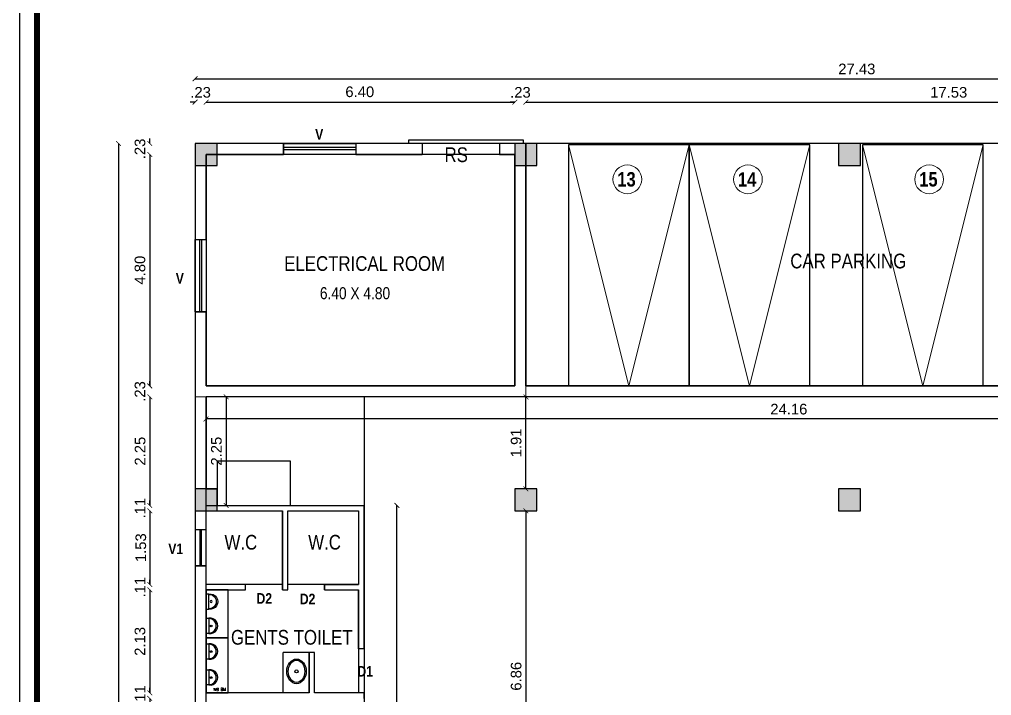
# Model space of a CAD drawing. Header units: metres. Extents: x -1560520 to -1560300, y 43639 to 43729.
# Drawn here: x -1560460.85 to -1560440.7, y 43676.09 to 43690.11 of the extents above; entities that cross this region are included whole.
import ezdxf

# ---------------------------------------------------------------- set-up
doc = ezdxf.new("R2010")
doc.units = ezdxf.units.M
doc.header["$LTSCALE"] = 750
doc.header["$MEASUREMENT"] = 0
doc.header["$PDMODE"] = 35
doc.header["$PDSIZE"] = 50
doc.linetypes.add('HIDDEN', pattern=[0.375, 0.25, -0.125])
doc.linetypes.add('PHANTOM2', pattern=[1.25, 0.625, -0.125, 0.125, -0.125, 0.125, -0.125])
doc.layers.get('0').update_dxf_attribs({"lineweight": 5})
doc.layers.get('Defpoints').update_dxf_attribs({"lineweight": 0})
for name, color, linetype, lineweight in [('AR_TEXT 500', 151, 'Continuous', 20), ('BLK_1_FLR_0_WASH', 243, 'Continuous', 5), ('BLK_1_FLR_1_GLASS_FACADE_2', 4, 'Continuous', 5), ('CAR', 1, 'Continuous', 13), ('ED', 30, 'Continuous', 0), ('TEXT', 2, 'Continuous', 20), ('wall', 7, 'Continuous', 30)]:
    doc.layers.add(name, color=color, linetype=linetype, lineweight=lineweight)
for name, color, linetype, plot in [('BLK_1_COVERED_AREA', 140, 'Continuous', False), ('BLK_1_FLR_0_BLT_UP_AREA', 1, 'Continuous', False), ('PARKING_SLOT', 30, 'Continuous', False)]:
    doc.layers.add(name, color=color, linetype=linetype, plot=plot)
for name, color, linetype in [('BLK_1_FLR_-0_COVERED_PARKING', 173, 'Continuous'), ('BLK_1_FLR_0_AC_ROOM_1', 117, 'Continuous'), ('BLK_1_FLR_0_CARPET_AREA', 20, 'Continuous'), ('BLK_1_FLR_0_DRINKING_WATER', 7, 'Continuous'), ('BLK_1_FLR_0_SP_WC', 7, 'Continuous'), ('BLK_1_FLR_0_URINAL', 235, 'Continuous'), ('BLK_1_FLR_0_WATER_CLOSET', 7, 'Continuous'), ('CLIENT', 7, 'Continuous'), ('ELECTRICAL_ROOM', 2, 'Continuous'), ('FURNITURE', 44, 'Continuous'), ('norms', 4, 'Continuous'), ('TREE', 3, 'Continuous'), ('window', 3, 'Continuous')]:
    doc.layers.add(name, color=color, linetype=linetype)
doc.styles.add('AP DIM', font='swisscb.ttf')
doc.styles.add('MD', font='swissck.ttf')
doc.styles.add('S200', font='romans.shx', dxfattribs={"width": 0.95, "height": 200})
doc.styles.get("Standard").update_dxf_attribs({"font": 'arial.ttf'})
doc.dimstyles.get("Standard").update_dxf_attribs({"dimtxt": 0.22, "dimasz": 0.1, "dimexe": 0.18, "dimexo": 0.0625, "dimgap": 0.09, "dimtad": 1, "dimtoh": 1, "dimzin": 4, "dimdsep": 46, "dimtxsty": 'Standard', "dimblk": 'ARCHTICK', "dimcen": 0.09, "dimse1": 1, "dimse2": 1, "dimadec": 0, "dimazin": 0, "dimtfac": 1, "dimtix": 1, "dimtofl": 0, "dimtmove": 0, "dimatfit": 3, "dimldrblk": 'ARCHTICK', "dimfxl": 0, "dimtolj": 1, "dimtzin": 0, "dimarcsym": 0})

# ---------------------------------------------------------------- blocks, each defined once
blk = doc.blocks.new('A$C349417FD')
at = {"layer": 'TREE'}
h = blk.add_hatch(color=6, dxfattribs=at)
h.dxf.hatch_style = 1
h.paths.add_polyline_path([(0, -18), (18, -18), (18, 0), (0, 0)])
at = {"layer": 'TREE', "color": 6}
blk.add_lwpolyline([(0, -18), (18, -18), (18, 0), (0, 0)], close=True, dxfattribs=at)
blk = doc.blocks.new('A$C4C2B7072')
at = {"layer": 'CLIENT'}
blk.add_lwpolyline([(0, 6.18), (2.28, 6.18), (2.28, -6.18), (0, -6.18)], close=True, dxfattribs=at)
blk.add_circle((4.12, -0.11), 0.708, dxfattribs=at)
for centre, radius, start, end in [((2.45, 0), 5.88, 268.30997, 91.69003), ((3.36, 0), 6.26, 260.49396, 99.50604)]:
    blk.add_arc(centre, radius, start, end, dxfattribs=at)
blk = doc.blocks.new('_ArchTick')
at = {"color": 0, "linetype": 'ByBlock', "const_width": 0.15}
blk.add_lwpolyline([(-0.5, -0.5), (0.5, 0.5)], dxfattribs=at)
blk = doc.blocks.new('*D58')
at = {"layer": 'Defpoints', "color": 0}
for p in [(-1560456.978, 43688.398), (-1560457.207, 43687.085), (-1560456.978, 43687.085)]:
    blk.add_point(p, dxfattribs=at)
at = {"layer": 'ED', "color": 0, "lineweight": -2}
for p, q in [((-1560457.207, 43688.398), (-1560457.307, 43688.398)), ((-1560456.978, 43688.398), (-1560456.878, 43688.398))]:
    blk.add_line(p, q, dxfattribs=at)
at = {"layer": 'ED', "color": 0, "lineweight": -2, "xscale": 0.1, "yscale": 0.1, "zscale": 0.1}
blk.add_blockref('_ArchTick', (-1560457.207, 43688.398), dxfattribs=at)
at = {"layer": 'ED', "color": 0, "lineweight": -2, "xscale": 0.1, "yscale": 0.1, "zscale": 0.1, "rotation": 180}
blk.add_blockref('_ArchTick', (-1560456.978, 43688.398), dxfattribs=at)
at = {"layer": 'ED', "color": 0, "insert": (-1560457.092, 43688.6), "char_height": 0.22, "attachment_point": 5}
blk.add_mtext('\\A1;.23', dxfattribs=at)
blk = doc.blocks.new('*D59')
at = {"layer": 'Defpoints', "color": 0}
for p in [(-1560450.577, 43688.398), (-1560450.577, 43687.314), (-1560456.978, 43687.085)]:
    blk.add_point(p, dxfattribs=at)
at = {"layer": 'ED', "color": 0, "lineweight": -2}
blk.add_line((-1560456.978, 43688.398), (-1560450.577, 43688.398), dxfattribs=at)
at = {"layer": 'ED', "color": 0, "lineweight": -2, "xscale": 0.1, "yscale": 0.1, "zscale": 0.1, "rotation": 180}
blk.add_blockref('_ArchTick', (-1560456.978, 43688.398), dxfattribs=at)
at = {"layer": 'ED', "color": 0, "lineweight": -2, "xscale": 0.1, "yscale": 0.1, "zscale": 0.1}
blk.add_blockref('_ArchTick', (-1560450.577, 43688.398), dxfattribs=at)
at = {"layer": 'ED', "color": 0, "insert": (-1560453.793, 43688.611), "char_height": 0.22, "attachment_point": 5}
blk.add_mtext('\\A1;6.40', dxfattribs=at)
blk = doc.blocks.new('*D60')
at = {"layer": 'Defpoints', "color": 0}
for p in [(-1560450.349, 43688.398), (-1560450.577, 43687.314), (-1560450.349, 43687.314)]:
    blk.add_point(p, dxfattribs=at)
at = {"layer": 'ED', "color": 0, "lineweight": -2}
for p, q in [((-1560450.577, 43688.398), (-1560450.677, 43688.398)), ((-1560450.349, 43688.398), (-1560450.249, 43688.398))]:
    blk.add_line(p, q, dxfattribs=at)
at = {"layer": 'ED', "color": 0, "lineweight": -2, "xscale": 0.1, "yscale": 0.1, "zscale": 0.1}
blk.add_blockref('_ArchTick', (-1560450.577, 43688.398), dxfattribs=at)
at = {"layer": 'ED', "color": 0, "lineweight": -2, "xscale": 0.1, "yscale": 0.1, "zscale": 0.1, "rotation": 180}
blk.add_blockref('_ArchTick', (-1560450.349, 43688.398), dxfattribs=at)
at = {"layer": 'ED', "color": 0, "insert": (-1560450.463, 43688.6), "char_height": 0.22, "attachment_point": 5}
blk.add_mtext('\\A1;.23', dxfattribs=at)
blk = doc.blocks.new('*D61')
at = {"layer": 'Defpoints', "color": 0}
for p in [(-1560432.823, 43688.398), (-1560450.349, 43687.314), (-1560432.823, 43682.285)]:
    blk.add_point(p, dxfattribs=at)
at = {"layer": 'ED', "color": 0, "lineweight": -2}
blk.add_line((-1560450.349, 43688.398), (-1560432.823, 43688.398), dxfattribs=at)
at = {"layer": 'ED', "color": 0, "lineweight": -2, "xscale": 0.1, "yscale": 0.1, "zscale": 0.1, "rotation": 180}
blk.add_blockref('_ArchTick', (-1560450.349, 43688.398), dxfattribs=at)
at = {"layer": 'ED', "color": 0, "lineweight": -2, "xscale": 0.1, "yscale": 0.1, "zscale": 0.1}
blk.add_blockref('_ArchTick', (-1560432.823, 43688.398), dxfattribs=at)
at = {"layer": 'ED', "color": 0, "insert": (-1560441.586, 43688.6), "char_height": 0.22, "attachment_point": 5}
blk.add_mtext('\\A1;17.53', dxfattribs=at)
blk = doc.blocks.new('*D65')
at = {"layer": 'BLK_1_FLR_1_GLASS_FACADE_2', "color": 0, "linetype": 'PHANTOM2', "lineweight": -2}
blk.add_line((-1560457.207, 43688.882), (-1560429.775, 43688.882), dxfattribs=at)
at = {"layer": 'Defpoints', "color": 0}
for p in [(-1560429.775, 43688.882), (-1560457.207, 43687.543), (-1560429.775, 43687.543)]:
    blk.add_point(p, dxfattribs=at)
at = {"layer": 'BLK_1_FLR_1_GLASS_FACADE_2', "color": 0, "lineweight": -2, "xscale": 0.1, "yscale": 0.1, "zscale": 0.1, "rotation": 180}
blk.add_blockref('_ArchTick', (-1560457.207, 43688.882), dxfattribs=at)
at = {"layer": 'BLK_1_FLR_1_GLASS_FACADE_2', "color": 0, "lineweight": -2, "xscale": 0.1, "yscale": 0.1, "zscale": 0.1}
blk.add_blockref('_ArchTick', (-1560429.775, 43688.882), dxfattribs=at)
at = {"layer": 'BLK_1_FLR_1_GLASS_FACADE_2', "color": 0, "insert": (-1560443.491, 43689.085), "char_height": 0.22, "attachment_point": 5}
blk.add_mtext('\\A1;27.43', dxfattribs=at)
blk = doc.blocks.new('*D66')
at = {"layer": 'Defpoints', "color": 0}
for p in [(-1560456.978, 43687.543), (-1560458.145, 43687.314), (-1560456.978, 43687.314)]:
    blk.add_point(p, dxfattribs=at)
at = {"layer": 'ED', "color": 0, "lineweight": -2}
for p, q in [((-1560458.145, 43687.543), (-1560458.145, 43687.643)), ((-1560458.145, 43687.314), (-1560458.145, 43687.214))]:
    blk.add_line(p, q, dxfattribs=at)
at = {"layer": 'ED', "color": 0, "lineweight": -2, "xscale": 0.1, "yscale": 0.1, "zscale": 0.1}
for p, rotation in [((-1560458.145, 43687.543), 270), ((-1560458.145, 43687.314), 90)]:
    blk.add_blockref('_ArchTick', p, dxfattribs=dict(at, rotation=rotation))
at = {"layer": 'ED', "color": 0, "insert": (-1560458.348, 43687.428), "char_height": 0.22, "attachment_point": 5, "rotation": 90}
blk.add_mtext('\\A1;.23', dxfattribs=at)
blk = doc.blocks.new('*D67')
at = {"layer": 'Defpoints', "color": 0}
for p in [(-1560456.978, 43687.314), (-1560458.145, 43682.513), (-1560456.978, 43682.513)]:
    blk.add_point(p, dxfattribs=at)
at = {"layer": 'ED', "color": 0, "lineweight": -2}
blk.add_line((-1560458.145, 43687.314), (-1560458.145, 43682.513), dxfattribs=at)
at = {"layer": 'ED', "color": 0, "lineweight": -2, "xscale": 0.1, "yscale": 0.1, "zscale": 0.1}
for p, rotation in [((-1560458.145, 43687.314), 90), ((-1560458.145, 43682.513), 270)]:
    blk.add_blockref('_ArchTick', p, dxfattribs=dict(at, rotation=rotation))
at = {"layer": 'ED', "color": 0, "insert": (-1560458.348, 43684.914), "char_height": 0.22, "attachment_point": 5, "rotation": 90}
blk.add_mtext('\\A1;4.80', dxfattribs=at)
blk = doc.blocks.new('*D68')
at = {"layer": 'Defpoints', "color": 0}
for p in [(-1560456.978, 43682.513), (-1560458.145, 43682.285), (-1560456.978, 43682.285)]:
    blk.add_point(p, dxfattribs=at)
at = {"layer": 'ED', "color": 0, "lineweight": -2}
for p, q in [((-1560458.145, 43682.513), (-1560458.145, 43682.613)), ((-1560458.145, 43682.285), (-1560458.145, 43682.185))]:
    blk.add_line(p, q, dxfattribs=at)
at = {"layer": 'ED', "color": 0, "lineweight": -2, "xscale": 0.1, "yscale": 0.1, "zscale": 0.1}
for p, rotation in [((-1560458.145, 43682.513), 270), ((-1560458.145, 43682.285), 90)]:
    blk.add_blockref('_ArchTick', p, dxfattribs=dict(at, rotation=rotation))
at = {"layer": 'ED', "color": 0, "insert": (-1560458.348, 43682.399), "char_height": 0.22, "attachment_point": 5, "rotation": 90}
blk.add_mtext('\\A1;.23', dxfattribs=at)
blk = doc.blocks.new('*D69')
at = {"layer": 'Defpoints', "color": 0}
for p in [(-1560456.978, 43682.285), (-1560458.145, 43680.037), (-1560456.978, 43680.037)]:
    blk.add_point(p, dxfattribs=at)
at = {"layer": 'ED', "color": 0, "lineweight": -2}
blk.add_line((-1560458.145, 43682.285), (-1560458.145, 43680.037), dxfattribs=at)
at = {"layer": 'ED', "color": 0, "lineweight": -2, "xscale": 0.1, "yscale": 0.1, "zscale": 0.1}
for p, rotation in [((-1560458.145, 43682.285), 90), ((-1560458.145, 43680.037), 270)]:
    blk.add_blockref('_ArchTick', p, dxfattribs=dict(at, rotation=rotation))
at = {"layer": 'ED', "color": 0, "insert": (-1560458.345, 43681.161), "char_height": 0.22, "attachment_point": 5, "rotation": 90}
blk.add_mtext('\\A1;2.25', dxfattribs=at)
blk = doc.blocks.new('*D70')
at = {"layer": 'Defpoints', "color": 0}
for p in [(-1560458.145, 43679.923), (-1560456.978, 43680.037), (-1560456.978, 43679.923)]:
    blk.add_point(p, dxfattribs=at)
at = {"layer": 'ED', "color": 0, "lineweight": -2}
for p, q in [((-1560458.145, 43680.037), (-1560458.145, 43680.137)), ((-1560458.145, 43679.923), (-1560458.145, 43679.823))]:
    blk.add_line(p, q, dxfattribs=at)
at = {"layer": 'ED', "color": 0, "lineweight": -2, "xscale": 0.1, "yscale": 0.1, "zscale": 0.1}
for p, rotation in [((-1560458.145, 43680.037), 270), ((-1560458.145, 43679.923), 90)]:
    blk.add_blockref('_ArchTick', p, dxfattribs=dict(at, rotation=rotation))
at = {"layer": 'ED', "color": 0, "insert": (-1560458.346, 43679.98), "char_height": 0.22, "attachment_point": 5, "rotation": 90}
blk.add_mtext('\\A1;.11', dxfattribs=at)
blk = doc.blocks.new('*D71')
at = {"layer": 'Defpoints', "color": 0}
for p in [(-1560456.978, 43679.923), (-1560458.145, 43678.396), (-1560456.978, 43678.396)]:
    blk.add_point(p, dxfattribs=at)
at = {"layer": 'ED', "color": 0, "lineweight": -2}
blk.add_line((-1560458.145, 43679.923), (-1560458.145, 43678.396), dxfattribs=at)
at = {"layer": 'ED', "color": 0, "lineweight": -2, "xscale": 0.1, "yscale": 0.1, "zscale": 0.1}
for p, rotation in [((-1560458.145, 43679.923), 90), ((-1560458.145, 43678.396), 270)]:
    blk.add_blockref('_ArchTick', p, dxfattribs=dict(at, rotation=rotation))
at = {"layer": 'ED', "color": 0, "insert": (-1560458.33, 43679.159), "char_height": 0.22, "attachment_point": 5, "rotation": 90}
blk.add_mtext('\\A1;1.53', dxfattribs=at)
blk = doc.blocks.new('*D72')
at = {"layer": 'Defpoints', "color": 0}
for p in [(-1560456.978, 43678.396), (-1560458.145, 43678.284), (-1560456.978, 43678.284)]:
    blk.add_point(p, dxfattribs=at)
at = {"layer": 'ED', "color": 0, "lineweight": -2}
for p, q in [((-1560458.145, 43678.396), (-1560458.145, 43678.496)), ((-1560458.145, 43678.284), (-1560458.145, 43678.184))]:
    blk.add_line(p, q, dxfattribs=at)
at = {"layer": 'ED', "color": 0, "lineweight": -2, "xscale": 0.1, "yscale": 0.1, "zscale": 0.1}
for p, rotation in [((-1560458.145, 43678.396), 270), ((-1560458.145, 43678.284), 90)]:
    blk.add_blockref('_ArchTick', p, dxfattribs=dict(at, rotation=rotation))
at = {"layer": 'ED', "color": 0, "insert": (-1560458.346, 43678.34), "char_height": 0.22, "attachment_point": 5, "rotation": 90}
blk.add_mtext('\\A1;.11', dxfattribs=at)
blk = doc.blocks.new('*D73')
at = {"layer": 'Defpoints', "color": 0}
for p in [(-1560456.978, 43678.284), (-1560458.145, 43676.151), (-1560456.978, 43676.151)]:
    blk.add_point(p, dxfattribs=at)
at = {"layer": 'ED', "color": 0, "lineweight": -2}
blk.add_line((-1560458.145, 43678.284), (-1560458.145, 43676.151), dxfattribs=at)
at = {"layer": 'ED', "color": 0, "lineweight": -2, "xscale": 0.1, "yscale": 0.1, "zscale": 0.1}
for p, rotation in [((-1560458.145, 43678.284), 90), ((-1560458.145, 43676.151), 270)]:
    blk.add_blockref('_ArchTick', p, dxfattribs=dict(at, rotation=rotation))
at = {"layer": 'ED', "color": 0, "insert": (-1560458.348, 43677.217), "char_height": 0.22, "attachment_point": 5, "rotation": 90}
blk.add_mtext('\\A1;2.13', dxfattribs=at)
blk = doc.blocks.new('*D20')
at = {"layer": 'Defpoints', "color": 0}
for p in [(-1560456.978, 43676.151), (-1560458.145, 43676.036), (-1560456.978, 43676.036)]:
    blk.add_point(p, dxfattribs=at)
at = {"layer": 'ED', "color": 0, "lineweight": -2}
for p, q in [((-1560458.145, 43676.151), (-1560458.145, 43676.251)), ((-1560458.145, 43676.036), (-1560458.145, 43675.936))]:
    blk.add_line(p, q, dxfattribs=at)
at = {"layer": 'ED', "color": 0, "lineweight": -2, "xscale": 0.1, "yscale": 0.1, "zscale": 0.1}
for p, rotation in [((-1560458.145, 43676.151), 270), ((-1560458.145, 43676.036), 90)]:
    blk.add_blockref('_ArchTick', p, dxfattribs=dict(at, rotation=rotation))
at = {"layer": 'ED', "color": 0, "insert": (-1560458.346, 43676.094), "char_height": 0.22, "attachment_point": 5, "rotation": 90}
blk.add_mtext('\\A1;.11', dxfattribs=at)
blk = doc.blocks.new('*D31')
at = {"layer": 'BLK_1_FLR_1_GLASS_FACADE_2', "color": 0, "linetype": 'PHANTOM2', "lineweight": -2}
blk.add_line((-1560458.794, 43687.543), (-1560458.794, 43650.662), dxfattribs=at)
at = {"layer": 'Defpoints', "color": 0}
for p in [(-1560457.207, 43687.543), (-1560458.794, 43650.662), (-1560457.207, 43650.662)]:
    blk.add_point(p, dxfattribs=at)
at = {"layer": 'BLK_1_FLR_1_GLASS_FACADE_2', "color": 0, "lineweight": -2, "xscale": 0.1, "yscale": 0.1, "zscale": 0.1}
for p, rotation in [((-1560458.794, 43687.543), 90), ((-1560458.794, 43650.662), 270)]:
    blk.add_blockref('_ArchTick', p, dxfattribs=dict(at, rotation=rotation))
at = {"layer": 'BLK_1_FLR_1_GLASS_FACADE_2', "color": 0, "insert": (-1560458.996, 43669.102), "char_height": 0.22, "attachment_point": 5, "rotation": 90}
blk.add_mtext('\\A1;36.88', dxfattribs=at)
blk = doc.blocks.new('*D46')
at = {"layer": 'Defpoints', "color": 0}
for p in [(-1560450.43, 43679.923), (-1560450.349, 43673.065), (-1560450.349, 43673.065)]:
    blk.add_point(p, dxfattribs=at)
at = {"layer": 'ED', "color": 0, "lineweight": -2}
blk.add_line((-1560450.349, 43679.923), (-1560450.349, 43673.065), dxfattribs=at)
at = {"layer": 'ED', "color": 0, "lineweight": -2, "xscale": 0.1, "yscale": 0.1, "zscale": 0.1}
for p, rotation in [((-1560450.349, 43679.923), 90), ((-1560450.349, 43673.065), 270)]:
    blk.add_blockref('_ArchTick', p, dxfattribs=dict(at, rotation=rotation))
at = {"layer": 'ED', "color": 0, "insert": (-1560450.551, 43676.494), "char_height": 0.22, "attachment_point": 5, "rotation": 90}
blk.add_mtext('\\A1;6.86', dxfattribs=at)
blk = doc.blocks.new('*D54')
at = {"layer": 'Defpoints', "color": 0}
for p in [(-1560450.349, 43682.285), (-1560450.349, 43682.285), (-1560450.349, 43680.38)]:
    blk.add_point(p, dxfattribs=at)
at = {"layer": 'ED', "color": 0, "lineweight": -2}
blk.add_line((-1560450.349, 43680.38), (-1560450.349, 43682.285), dxfattribs=at)
at = {"layer": 'ED', "color": 0, "lineweight": -2, "xscale": 0.1, "yscale": 0.1, "zscale": 0.1}
for p, rotation in [((-1560450.349, 43682.285), 90), ((-1560450.349, 43680.38), 270)]:
    blk.add_blockref('_ArchTick', p, dxfattribs=dict(at, rotation=rotation))
at = {"layer": 'ED', "color": 0, "insert": (-1560450.551, 43681.332), "char_height": 0.22, "attachment_point": 5, "rotation": 90}
blk.add_mtext('\\A1;1.91', dxfattribs=at)
blk = doc.blocks.new('*D175')
at = {"layer": 'Defpoints', "color": 0}
for p in [(-1560453.702, 43680.037), (-1560453.024, 43680.037), (-1560453.702, 43663.463)]:
    blk.add_point(p, dxfattribs=at)
at = {"layer": 'ED', "color": 0, "lineweight": -2}
blk.add_line((-1560453.024, 43663.463), (-1560453.024, 43680.037), dxfattribs=at)
at = {"layer": 'ED', "color": 0, "lineweight": -2, "xscale": 0.1, "yscale": 0.1, "zscale": 0.1}
for p, rotation in [((-1560453.024, 43680.037), 90), ((-1560453.024, 43663.463), 270)]:
    blk.add_blockref('_ArchTick', p, dxfattribs=dict(at, rotation=rotation))
at = {"layer": 'ED', "color": 0, "insert": (-1560453.226, 43671.75), "char_height": 0.22, "attachment_point": 5, "rotation": 90}
blk.add_mtext('\\A1;16.57', dxfattribs=at)
blk = doc.blocks.new('*D176')
at = {"layer": 'Defpoints', "color": 0}
for p in [(-1560456.978, 43682.285), (-1560456.978, 43680.037), (-1560456.562, 43680.037)]:
    blk.add_point(p, dxfattribs=at)
at = {"layer": 'ED', "color": 0, "lineweight": -2}
blk.add_line((-1560456.562, 43682.285), (-1560456.562, 43680.037), dxfattribs=at)
at = {"layer": 'ED', "color": 0, "lineweight": -2, "xscale": 0.1, "yscale": 0.1, "zscale": 0.1}
for p, rotation in [((-1560456.562, 43682.285), 90), ((-1560456.562, 43680.037), 270)]:
    blk.add_blockref('_ArchTick', p, dxfattribs=dict(at, rotation=rotation))
at = {"layer": 'ED', "color": 0, "insert": (-1560456.764, 43681.161), "char_height": 0.22, "attachment_point": 5, "rotation": 90}
blk.add_mtext('\\A1;2.25', dxfattribs=at)
blk = doc.blocks.new('*D177')
at = {"layer": 'Defpoints', "color": 0}
for p in [(-1560456.978, 43682.285), (-1560432.823, 43682.285), (-1560456.978, 43681.829)]:
    blk.add_point(p, dxfattribs=at)
at = {"layer": 'ED', "color": 0, "lineweight": -2}
blk.add_line((-1560432.823, 43681.829), (-1560456.978, 43681.829), dxfattribs=at)
at = {"layer": 'ED', "color": 0, "lineweight": -2, "xscale": 0.1, "yscale": 0.1, "zscale": 0.1, "rotation": 180}
blk.add_blockref('_ArchTick', (-1560456.978, 43681.829), dxfattribs=at)
at = {"layer": 'ED', "color": 0, "lineweight": -2, "xscale": 0.1, "yscale": 0.1, "zscale": 0.1}
blk.add_blockref('_ArchTick', (-1560432.823, 43681.829), dxfattribs=at)
at = {"layer": 'ED', "color": 0, "insert": (-1560444.9, 43682.031), "char_height": 0.22, "attachment_point": 5}
blk.add_mtext('\\A1;24.16', dxfattribs=at)

msp = doc.modelspace()

# ---------------------------------------------------------------- linework, layer by layer
at = {"color": 20}
msp.add_lwpolyline([(-1560450.349, 43687.543), (-1560457.207, 43687.543), (-1560457.207, 43682.285), (-1560450.349, 43682.285)], close=True, dxfattribs=at)
at = {"layer": 'BLK_1_COVERED_AREA'}
msp.add_lwpolyline([(-1560429.775, 43682.513), (-1560450.349, 43682.513), (-1560450.349, 43687.543), (-1560457.207, 43687.543), (-1560457.207, 43650.662), (-1560429.775, 43650.662), (-1560429.775, 43682.513)], close=True, dxfattribs=at)
at = {"layer": 'BLK_1_FLR_-0_COVERED_PARKING'}
msp.add_lwpolyline([(-1560450.349, 43682.513), (-1560429.775, 43682.513), (-1560429.775, 43687.543), (-1560450.349, 43687.543)], close=True, dxfattribs=at)
at = {"layer": 'BLK_1_FLR_0_AC_ROOM_1', "color": 2}
msp.add_lwpolyline([(-1560432.823, 43682.285), (-1560453.702, 43682.285), (-1560453.702, 43663.463), (-1560456.978, 43663.463), (-1560456.978, 43650.89), (-1560430.003, 43650.89), (-1560430.003, 43663.463), (-1560433.28, 43663.463), (-1560433.28, 43673.065), (-1560430.003, 43673.065), (-1560430.003, 43679.883), (-1560432.823, 43679.883), (-1560432.823, 43682.285)], close=True, dxfattribs=at)
at = {"layer": 'BLK_1_FLR_0_BLT_UP_AREA', "color": 13}
msp.add_lwpolyline([(-1560429.775, 43682.513), (-1560450.349, 43682.513), (-1560450.349, 43687.543), (-1560457.207, 43687.543), (-1560457.207, 43650.662), (-1560429.775, 43650.662), (-1560429.775, 43682.513)], close=True, dxfattribs=at)
at = {"layer": 'BLK_1_FLR_0_CARPET_AREA', "lineweight": -2}
msp.add_lwpolyline([(-1560430.003, 43658.434), (-1560430.003, 43663.463), (-1560433.28, 43663.463), (-1560433.28, 43673.065), (-1560430.003, 43673.065), (-1560430.003, 43679.923), (-1560430.232, 43679.923), (-1560430.232, 43680.151), (-1560432.823, 43680.151), (-1560432.823, 43682.285), (-1560432.823, 43682.285), (-1560456.802, 43682.285), (-1560456.978, 43682.285), (-1560456.978, 43680.38), (-1560456.75, 43680.38), (-1560456.75, 43680.037), (-1560453.702, 43680.037), (-1560453.702, 43663.463), (-1560456.978, 43663.463), (-1560456.978, 43658.434)], dxfattribs=at)
msp.add_lwpolyline([(-1560455.397, 43679.923), (-1560455.397, 43678.284), (-1560455.283, 43678.284), (-1560455.283, 43679.923), (-1560453.816, 43679.923), (-1560453.816, 43678.399), (-1560454.521, 43678.399), (-1560454.521, 43678.284), (-1560453.816, 43678.284), (-1560453.816, 43676.151), (-1560454.73, 43676.151), (-1560454.73, 43676.989), (-1560454.845, 43676.989), (-1560454.845, 43676.151), (-1560456.978, 43676.151), (-1560456.978, 43678.284), (-1560456.159, 43678.284), (-1560456.159, 43678.399), (-1560456.978, 43678.399), (-1560456.978, 43679.923), (-1560455.397, 43679.923)], close=True, dxfattribs=at)
at = {"layer": 'BLK_1_FLR_0_DRINKING_WATER'}
msp.add_lwpolyline([(-1560456.75, 43680.951), (-1560456.75, 43680.037), (-1560455.226, 43680.037), (-1560455.226, 43680.951)], close=True, dxfattribs=at)
at = {"layer": 'BLK_1_FLR_0_SP_WC', "color": 233}
msp.add_lwpolyline([(-1560453.816, 43678.399), (-1560455.283, 43678.399), (-1560455.283, 43679.923), (-1560453.816, 43679.923)], close=True, dxfattribs=at)
at = {"layer": 'BLK_1_FLR_0_URINAL'}
for points in [[(-1560456.978, 43677.293), (-1560456.521, 43677.293), (-1560456.521, 43678.284), (-1560456.978, 43678.284)], [(-1560456.978, 43676.151), (-1560456.521, 43676.151), (-1560456.521, 43677.293), (-1560456.978, 43677.293)]]:
    msp.add_lwpolyline(points, close=True, dxfattribs=at)
at = {"layer": 'BLK_1_FLR_0_WASH', "color": 55}
msp.add_lwpolyline([(-1560455.378, 43676.989), (-1560455.378, 43676.151), (-1560454.845, 43676.151), (-1560454.845, 43676.989)], close=True, dxfattribs=at)
at = {"layer": 'BLK_1_FLR_0_WATER_CLOSET', "color": 1, "lineweight": -2}
msp.add_lwpolyline([(-1560455.397, 43678.399), (-1560456.978, 43678.399), (-1560456.978, 43679.923), (-1560455.397, 43679.923)], close=True, dxfattribs=at)
at = {"layer": 'CAR'}
for p, q in [((-1560449.465, 43687.513), (-1560448.215, 43682.513)), ((-1560448.215, 43682.513), (-1560446.965, 43687.513)), ((-1560446.965, 43687.513), (-1560445.715, 43682.513)), ((-1560445.715, 43682.513), (-1560444.465, 43687.513)), ((-1560443.374, 43687.513), (-1560442.124, 43682.513)), ((-1560442.124, 43682.513), (-1560440.874, 43687.513))]:
    msp.add_line(p, q, dxfattribs=at)
for points in [[(-1560449.465, 43682.513), (-1560446.965, 43682.513), (-1560446.965, 43687.513), (-1560449.465, 43687.513)], [(-1560446.965, 43682.513), (-1560444.465, 43682.513), (-1560444.465, 43687.513), (-1560446.965, 43687.513)], [(-1560443.374, 43682.513), (-1560440.874, 43682.513), (-1560440.874, 43687.513), (-1560443.374, 43687.513)]]:
    msp.add_lwpolyline(points, close=True, dxfattribs=at)
for centre in [(-1560448.247, 43686.797), (-1560445.747, 43686.797), (-1560441.99, 43686.797)]:
    msp.add_circle(centre, 0.298, dxfattribs=at)
at = {"layer": 'CLIENT'}
for p, q in [((-1560457.207, 43687.543), (-1560457.207, 43685.549)), ((-1560455.373, 43687.543), (-1560457.207, 43687.543)), ((-1560455.373, 43687.543), (-1560455.373, 43687.314)), ((-1560452.497, 43687.543), (-1560453.873, 43687.543)), ((-1560453.873, 43687.543), (-1560453.873, 43687.314)), ((-1560452.497, 43687.543), (-1560452.497, 43687.314)), ((-1560450.349, 43687.543), (-1560450.897, 43687.543)), ((-1560450.897, 43687.543), (-1560450.897, 43687.314)), ((-1560450.349, 43687.543), (-1560450.349, 43682.513)), ((-1560456.978, 43685.549), (-1560456.978, 43687.314)), ((-1560456.978, 43685.549), (-1560456.978, 43687.314)), ((-1560456.978, 43687.314), (-1560455.373, 43687.314)), ((-1560453.873, 43687.314), (-1560452.497, 43687.314)), ((-1560450.897, 43687.314), (-1560450.577, 43687.314)), ((-1560450.577, 43687.314), (-1560450.577, 43682.513)), ((-1560457.207, 43685.549), (-1560456.978, 43685.549)), ((-1560457.207, 43684.049), (-1560457.207, 43679.532)), ((-1560457.207, 43684.049), (-1560456.978, 43684.049)), ((-1560456.978, 43682.666), (-1560456.978, 43684.049)), ((-1560456.978, 43682.513), (-1560456.978, 43684.049)), ((-1560457.207, 43682.666), (-1560457.207, 43679.532)), ((-1560450.577, 43682.513), (-1560456.978, 43682.513)), ((-1560429.775, 43682.513), (-1560450.349, 43682.513)), ((-1560456.978, 43679.532), (-1560456.978, 43682.285)), ((-1560432.823, 43682.285), (-1560456.978, 43682.285)), ((-1560456.978, 43680.037), (-1560453.702, 43680.037)), ((-1560456.978, 43679.923), (-1560455.397, 43679.923)), ((-1560455.397, 43678.284), (-1560455.397, 43679.923)), ((-1560455.283, 43678.284), (-1560455.283, 43679.923)), ((-1560453.702, 43677.065), (-1560453.702, 43680.037)), ((-1560456.978, 43679.532), (-1560457.207, 43679.532)), ((-1560457.207, 43678.782), (-1560457.207, 43674.039)), ((-1560457.207, 43678.782), (-1560457.207, 43674.039)), ((-1560456.978, 43678.782), (-1560457.207, 43678.782)), ((-1560456.978, 43674.039), (-1560456.978, 43678.782)), ((-1560456.159, 43678.399), (-1560456.978, 43678.399)), ((-1560456.159, 43678.284), (-1560456.159, 43678.399)), ((-1560454.521, 43678.399), (-1560453.816, 43678.399)), ((-1560454.521, 43678.284), (-1560454.521, 43678.399)), ((-1560456.978, 43678.284), (-1560456.159, 43678.284)), ((-1560456.521, 43676.151), (-1560456.521, 43678.284)), ((-1560455.397, 43678.284), (-1560455.283, 43678.284)), ((-1560454.521, 43678.284), (-1560453.816, 43678.284)), ((-1560453.816, 43678.284), (-1560453.816, 43677.37)), ((-1560453.816, 43677.065), (-1560453.816, 43678.284)), ((-1560455.378, 43676.151), (-1560455.378, 43676.989)), ((-1560454.845, 43676.989), (-1560455.378, 43676.989)), ((-1560454.845, 43676.151), (-1560454.845, 43676.989)), ((-1560454.73, 43676.989), (-1560454.845, 43676.989)), ((-1560454.73, 43676.151), (-1560454.73, 43676.989)), ((-1560453.702, 43677.065), (-1560453.816, 43677.065)), ((-1560454.845, 43676.151), (-1560456.978, 43676.151)), ((-1560453.702, 43676.151), (-1560454.73, 43676.151)), ((-1560453.702, 43676.036), (-1560453.702, 43676.151))]:
    msp.add_line(p, q, dxfattribs=at)
at = {"layer": 'CLIENT', "linetype": 'HIDDEN', "ltscale": 10}
msp.add_line((-1560429.775, 43687.543), (-1560450.349, 43687.543), dxfattribs=at)
at = {"layer": 'CLIENT'}
msp.add_lwpolyline([(-1560347.425, 43645.334), (-1560347.425, 43727.635), (-1560460.847, 43727.635), (-1560460.847, 43645.334)], close=True, dxfattribs=at)
at = {"layer": 'CLIENT', "const_width": 0.128}
msp.add_lwpolyline([(-1560347.79, 43645.7), (-1560347.79, 43727.27), (-1560460.482, 43727.27), (-1560460.482, 43645.7)], close=True, dxfattribs=at)
at = {"layer": 'CLIENT', "color": 1}
msp.add_lwpolyline([(-1560450.404, 43687.617), (-1560450.404, 43687.543), (-1560452.774, 43687.543), (-1560452.774, 43687.617)], close=True, dxfattribs=at)
at = {"layer": 'CLIENT'}
for points in [[(-1560452.497, 43687.314), (-1560453.873, 43687.314)], [(-1560455.283, 43679.923), (-1560453.816, 43679.923), (-1560453.816, 43678.399)]]:
    msp.add_lwpolyline(points, dxfattribs=at)
msp.add_circle((-1560455.104, 43676.595), 0.032, dxfattribs=at)
for major_axis, ratio in [((0, -0.255), 0.790472), ((0, 0.231), 0.739792)]:
    msp.add_ellipse((-1560455.104, 43676.595), major_axis=major_axis, ratio=ratio, dxfattribs=at)
at = {"layer": 'ELECTRICAL_ROOM', "color": 3}
msp.add_lwpolyline([(-1560450.577, 43687.314), (-1560456.978, 43687.314), (-1560456.978, 43682.513), (-1560450.577, 43682.513), (-1560450.577, 43687.314)], close=True, dxfattribs=at)
at = {"layer": 'PARKING_SLOT', "linetype": 'Continuous'}
for points in [[(-1560449.465, 43682.513), (-1560446.965, 43682.513), (-1560446.965, 43687.513), (-1560449.465, 43687.513)], [(-1560446.965, 43682.513), (-1560444.465, 43682.513), (-1560444.465, 43687.513), (-1560446.965, 43687.513)], [(-1560443.374, 43682.513), (-1560440.874, 43682.513), (-1560440.874, 43687.513), (-1560443.374, 43687.513)]]:
    msp.add_lwpolyline(points, close=True, dxfattribs=at)
at = {"layer": 'wall'}
for p, q in [((-1560456.978, 43678.399), (-1560456.978, 43679.923)), ((-1560456.979, 43679.532), (-1560457.207, 43679.532)), ((-1560456.978, 43676.641), (-1560456.978, 43676.151))]:
    msp.add_line(p, q, dxfattribs=at)
msp.add_lwpolyline([(-1560456.978, 43676.151), (-1560456.978, 43678.284)], dxfattribs=at)
at = {"layer": 'window', "color": 1}
for p, q in [((-1560453.873, 43687.454), (-1560455.373, 43687.454)), ((-1560453.873, 43687.408), (-1560455.373, 43687.408)), ((-1560457.117, 43685.549), (-1560457.117, 43684.049)), ((-1560457.072, 43685.549), (-1560457.072, 43684.049))]:
    msp.add_line(p, q, dxfattribs=at)
at = {"layer": 'window'}
for p, q in [((-1560457.106, 43679.532), (-1560457.106, 43678.782)), ((-1560457.08, 43679.532), (-1560457.08, 43678.782))]:
    msp.add_line(p, q, dxfattribs=at)
at = {"layer": 'window', "color": 1}
for points in [[(-1560455.373, 43687.543), (-1560453.873, 43687.543), (-1560453.873, 43687.314), (-1560455.373, 43687.314)], [(-1560457.207, 43685.549), (-1560456.978, 43685.549), (-1560456.978, 43684.049), (-1560457.207, 43684.049)]]:
    msp.add_lwpolyline(points, close=True, dxfattribs=at)
at = {"layer": 'window', "color": 1, "flags": 128}
msp.add_lwpolyline([(-1560456.978, 43679.532), (-1560457.207, 43679.532), (-1560457.207, 43678.782), (-1560456.978, 43678.782), (-1560456.978, 43679.532)], dxfattribs=at)

# ---------------------------------------------------------------- block references
at = {"layer": 'CAR', "xscale": 0.0254, "yscale": 0.0254, "zscale": 0.0254}
for p in [(-1560457.207, 43687.543), (-1560457.207, 43687.543), (-1560450.577, 43687.543), (-1560450.577, 43687.543), (-1560443.872, 43687.543), (-1560443.872, 43687.543), (-1560457.207, 43680.38), (-1560450.577, 43680.38), (-1560443.872, 43680.38)]:
    msp.add_blockref('A$C349417FD', p, dxfattribs=at)
at = {"layer": 'FURNITURE', "xscale": -0.0254, "yscale": 0.0254, "zscale": 0.0254, "rotation": 180}
msp.add_blockref('A$C4C2B7072', (-1560456.978, 43678.041), dxfattribs=at)
at = {"layer": 'FURNITURE', "xscale": 0.0254, "yscale": 0.0254, "zscale": 0.0254}
for p in [(-1560456.978, 43677.539), (-1560456.978, 43677.008), (-1560456.978, 43676.47)]:
    msp.add_blockref('A$C4C2B7072', p, dxfattribs=at)

# ---------------------------------------------------------------- texts
at = {"layer": 'AR_TEXT 500', "char_height": 0.06, "attachment_point": 5, "style": 'S200'}
for s, insert in [('WB', (-1560456.77, 43676.22)), ('BM', (-1560456.622, 43676.221))]:
    msp.add_mtext(s, dxfattribs=dict(at, insert=insert))
at = {"layer": 'CLIENT', "color": 7, "style": 'AP DIM'}
for s, height, p in [('V', 0.219, (-1560454.717, 43687.62)), ('V', 0.219, (-1560457.606, 43684.634)), ('V1', 0.2187, (-1560457.761, 43679.026)), ('D2', 0.2187, (-1560455.931, 43677.999)), ('D2', 0.2187, (-1560455.034, 43677.987))]:
    msp.add_text(s, height=height, dxfattribs=at).set_placement(p)
at = {"layer": 'CLIENT', "color": 7, "linetype": 'ByBlock', "ltscale": 100, "char_height": 0.2982, "attachment_point": 5, "style": 'AP DIM'}
for s, insert in [('\\A1;13', (-1560448.264, 43686.795)), ('\\A1;14', (-1560445.764, 43686.795)), ('\\A1;15', (-1560442.006, 43686.795))]:
    msp.add_mtext(s, dxfattribs=dict(at, insert=insert))
at = {"layer": 'CLIENT', "color": 7, "linetype": 'ByBlock', "ltscale": 100, "insert": (-1560453.681, 43676.596), "char_height": 0.2187, "width": 0.32576, "attachment_point": 5, "style": 'AP DIM'}
msp.add_mtext('\\A1;D1', dxfattribs=at)
at = {"layer": 'norms', "style": 'MD'}
for s, height, p in [('ELECTRICAL ROOM', 0.3048, (-1560455.36, 43684.899)), ('6.40 X 4.80', 0.24848, (-1560454.62, 43684.312))]:
    msp.add_text(s, height=height, dxfattribs=at).set_placement(p)
at = {"layer": 'TEXT', "color": 7, "style": 'MD'}
for s, p in [('RS', (-1560452.036, 43687.155)), ('CAR PARKING', (-1560444.87, 43684.951)), ('W.C', (-1560456.597, 43679.12)), ('W.C', (-1560454.862, 43679.12)), ('GENTS TOILET', (-1560456.463, 43677.149))]:
    msp.add_text(s, height=0.3048, dxfattribs=at).set_placement(p)

# ---------------------------------------------------------------- dimensions: what is measured, and where the dimension line sits
at = {"layer": 'BLK_1_FLR_1_GLASS_FACADE_2', "color": 1}
dim = msp.add_linear_dim(base=(-1560429.775, 43688.882), p1=(-1560457.207, 43687.543), p2=(-1560429.775, 43687.543), dimstyle='Standard', override={"dimfxl": 0, "dimarcsym": 2}, dxfattribs=at)
dim.commit()
dim.dimension.update_dxf_attribs({"geometry": '*D65', "text_midpoint": (-1560443.491, 43689.085)})
dim = msp.add_linear_dim(base=(-1560458.794, 43650.662), p1=(-1560457.207, 43687.543), p2=(-1560457.207, 43650.662), angle=90, dimstyle='Standard', override={"dimfxl": 0, "dimarcsym": 2}, dxfattribs=at)
dim.commit()
dim.dimension.update_dxf_attribs({"geometry": '*D31', "text_midpoint": (-1560458.996, 43669.102)})
at = {"layer": 'ED'}
for base, p1, p2, picture, middle in [((-1560456.978, 43688.398), (-1560457.207, 43687.085), (-1560456.978, 43687.085), '*D58', (-1560457.092, 43688.6)), ((-1560450.349, 43688.398), (-1560450.577, 43687.314), (-1560450.349, 43687.314), '*D60', (-1560450.463, 43688.6)), ((-1560456.9782, 43681.8286), (-1560432.8228, 43682.2848), (-1560456.9782, 43682.2848), '*D177', (-1560444.9005, 43682.0309))]:
    dim = msp.add_linear_dim(base=base, p1=p1, p2=p2, dimstyle='Standard', override={"dimtmove": 1, "dimfxl": 5}, dxfattribs=at)
    dim.commit()
    dim.dimension.update_dxf_attribs({"geometry": picture, "text_midpoint": middle})
for base, p1, p2, picture, middle in [((-1560450.577, 43688.398), (-1560456.978, 43687.085), (-1560450.577, 43687.314), '*D59', (-1560453.793, 43688.409)), ((-1560432.823, 43688.398), (-1560450.349, 43687.314), (-1560432.823, 43682.285), '*D61', (-1560441.586, 43688.398))]:
    dim = msp.add_linear_dim(base=base, p1=p1, p2=p2, dimstyle='Standard', override={"dimtmove": 1, "dimfxl": 5}, dxfattribs=at)
    dim.commit()
    dim.dimension.update_dxf_attribs({"geometry": picture, "text_midpoint": middle, "dimtype": 128})
for base, p1, p2, picture, middle in [((-1560458.145, 43687.314), (-1560456.978, 43687.543), (-1560456.978, 43687.314), '*D66', (-1560458.348, 43687.428)), ((-1560458.145, 43682.285), (-1560456.978, 43682.513), (-1560456.978, 43682.285), '*D68', (-1560458.348, 43682.399)), ((-1560456.562, 43680.037), (-1560456.978, 43682.285), (-1560456.978, 43680.037), '*D176', (-1560456.764, 43681.161)), ((-1560450.348790447, 43682.284784684), (-1560450.348790445, 43680.379784684), (-1560450.348790445, 43682.284784684), '*D54', (-1560450.551116504, 43681.332284684)), ((-1560458.145, 43679.923), (-1560456.978, 43680.037), (-1560456.978, 43679.923), '*D70', (-1560458.346, 43679.98)), ((-1560453.024, 43680.037), (-1560453.702, 43663.463), (-1560453.702, 43680.037), '*D175', (-1560453.226, 43671.75)), ((-1560450.349, 43673.065), (-1560450.43, 43679.923), (-1560450.349, 43673.065), '*D46', (-1560450.551, 43676.494)), ((-1560458.145, 43678.284), (-1560456.978, 43678.396), (-1560456.978, 43678.284), '*D72', (-1560458.346, 43678.34)), ((-1560458.1453, 43676.0364), (-1560456.9782, 43676.1507), (-1560456.9782, 43676.0364), '*D20', (-1560458.3458, 43676.0935))]:
    dim = msp.add_linear_dim(base=base, p1=p1, p2=p2, angle=90, dimstyle='Standard', override={"dimtmove": 1, "dimfxl": 5}, dxfattribs=at)
    dim.commit()
    dim.dimension.update_dxf_attribs({"geometry": picture, "text_midpoint": middle})
for base, p1, p2, picture, middle in [((-1560458.145, 43682.513), (-1560456.978, 43687.314), (-1560456.978, 43682.513), '*D67', (-1560458.145, 43684.914)), ((-1560458.145, 43680.037), (-1560456.978, 43682.285), (-1560456.978, 43680.037), '*D69', (-1560458.142, 43681.161)), ((-1560458.145, 43678.396), (-1560456.978, 43679.923), (-1560456.978, 43678.396), '*D71', (-1560458.127, 43679.159)), ((-1560458.145, 43676.151), (-1560456.978, 43678.284), (-1560456.978, 43676.151), '*D73', (-1560458.145, 43677.217))]:
    dim = msp.add_linear_dim(base=base, p1=p1, p2=p2, angle=90, dimstyle='Standard', override={"dimtmove": 1, "dimfxl": 5}, dxfattribs=at)
    dim.commit()
    dim.dimension.update_dxf_attribs({"geometry": picture, "text_midpoint": middle, "dimtype": 128})

doc.saveas('drawing.dxf')
